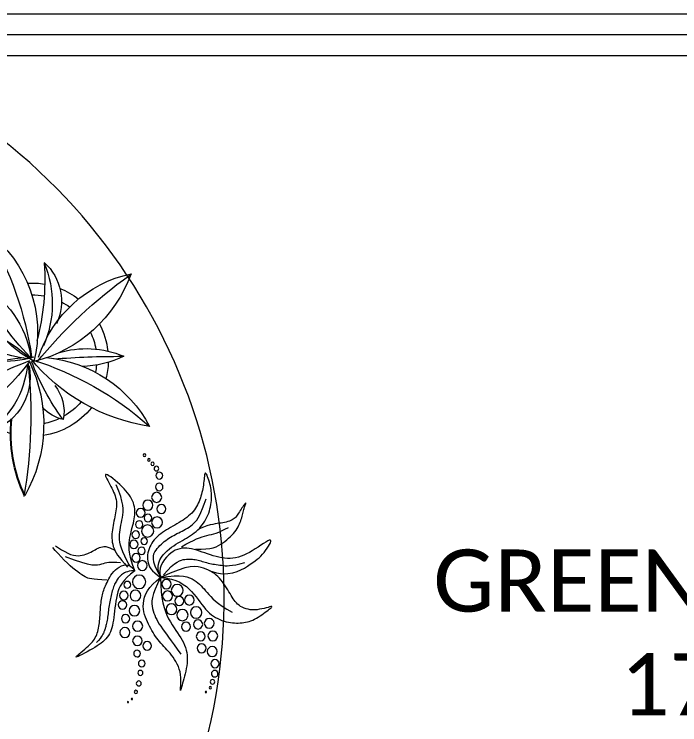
# Model space of a CAD drawing. Extents: x -454308 to 890911, y -14103 to 1343694.
# Drawn here: x 200047.3 to 200111.5, y 659065.1 to 659133.6 of the extents above; entities that cross this region are included whole.
import ezdxf

# ---------------------------------------------------------------- set-up
doc = ezdxf.new("R2010")
doc.units = 0
doc.header["$MEASUREMENT"] = 0
doc.linetypes.add('0', pattern=[0])
for name, color, linetype, lineweight in [('AR-Plants', 72, '0', 9), ('AR-RAILING', 11, 'Continuous', 9), ('AR-TEXT', 163, 'Continuous', 9), ('AR-Wall 2', 13, 'Continuous', 15)]:
    doc.layers.add(name, color=color, linetype=linetype, lineweight=lineweight)
doc.layers.add('VATDUNG', color=9, linetype='Continuous')
doc.styles.add('AA_06.0', font='CANDARA.TTF', dxfattribs={"height": 6})

# ---------------------------------------------------------------- blocks, each defined once
blk = doc.blocks.new('Plant 1')
for p, q in [((117.7, 560.8), (117.5, 558.7)), ((117.5, 558.7), (117.7, 553.8)), ((118.4, 560.1), (117.7, 560.8)), ((117.7, 553.8), (118.2, 546.2)), ((119.5, 556.9), (118.4, 560.1)), ((121, 551.6), (119.5, 556.9)), ((122.9, 544.5), (121, 551.6)), ((118.2, 546.2), (118.8, 536.5)), ((118.8, 536.5), (119.2, 525.1)), ((119.2, 525.1), (119.3, 512.5)), ((125.2, 536), (122.9, 544.5)), ((127.7, 526.2), (125.2, 536)), ((130.5, 515.5), (127.7, 526.2)), ((133.6, 504.2), (130.5, 515.5)), ((117.5, 485.2), (115.3, 471.5)), ((118.8, 499), (117.5, 485.2)), ((119.3, 512.5), (118.8, 499)), ((136.8, 492.4), (133.6, 504.2)), ((139.9, 480.2), (136.8, 492.4)), ((142.9, 467.7), (139.9, 480.2)), ((107.4, 445.6), (102, 433.5)), ((111.8, 458.3), (107.4, 445.6)), ((115.3, 471.5), (111.8, 458.3)), ((145.5, 455), (142.9, 467.7)), ((147.7, 442.1), (145.5, 455)), ((95.9, 422), (89.2, 411)), ((102, 433.5), (95.9, 422)), ((149.3, 429.2), (147.7, 442.1)), ((150.2, 416.4), (149.3, 429.2)), ((150.3, 403.7), (150.2, 416.4)), ((-382.7, 399.2), (-386.1, 399.8)), ((-386.1, 399.8), (-386.1, 398.3)), ((-386.1, 398.3), (-383.3, 395)), ((-383.3, 395), (-378, 390.2)), ((-376.4, 396.8), (-382.7, 399.2)), ((-378, 390.2), (-370.9, 384.1)), ((-367.6, 392.8), (-376.4, 396.8)), ((-370.9, 384.1), (-362.5, 377.2)), ((-357.1, 387.6), (-367.6, 392.8)), ((-362.5, 377.2), (-353.3, 369.7)), ((-345.2, 381.4), (-357.1, 387.6)), ((-332.5, 374.6), (-345.2, 381.4)), ((67.1, 381.3), (59.5, 372.6)), ((74.6, 390.7), (67.1, 381.3)), ((82, 400.5), (74.6, 390.7)), ((89.2, 411), (82, 400.5)), ((102.3, 362.1), (119.8, 386.6)), ((145.2, 366.3), (147.8, 378.6)), ((147.8, 378.6), (149.5, 391.1)), ((149.5, 391.1), (150.3, 403.7)), ((-353.3, 369.7), (-344, 361.9)), ((-344, 361.9), (-335, 354.3)), ((-335, 354.3), (-326.8, 346.9)), ((-319.7, 367.4), (-332.5, 374.6)), ((-326.8, 346.9), (-319.4, 339.9)), ((-307.1, 360.2), (-319.7, 367.4)), ((-295.4, 353.1), (-307.1, 360.2)), ((-284.5, 346.3), (-295.4, 353.1)), ((-274.4, 339.5), (-284.5, 346.3)), ((37.4, 348.5), (30.3, 340.8)), ((44.7, 356.3), (37.4, 348.5)), ((52.1, 364.2), (44.7, 356.3)), ((59.5, 372.6), (52.1, 364.2)), ((86.7, 340.5), (102.3, 362.1)), ((137.5, 342.1), (141.8, 354.1)), ((141.8, 354.1), (145.2, 366.3)), ((-319.4, 339.9), (-312.9, 333)), ((-312.9, 333), (-307, 326.3)), ((-307, 326.3), (-301.8, 319.6)), ((-301.8, 319.6), (-297.2, 312.9)), ((-297.2, 312.9), (-293.1, 306)), ((-277.7, 319.2), (-287.4, 329.6)), ((-270, 310.1), (-277.7, 319.2)), ((-265.2, 332.7), (-274.4, 339.5)), ((-264.1, 302.3), (-270, 310.1)), ((-256.7, 325.8), (-265.2, 332.7)), ((-248.9, 318.8), (-256.7, 325.8)), ((-241.9, 311.5), (-248.9, 318.8)), ((-235.6, 303.9), (-241.9, 311.5)), ((3.5, 308.9), (-2.6, 300.2)), ((9.9, 317.3), (3.5, 308.9)), ((16.5, 325.3), (9.9, 317.3)), ((23.3, 333.1), (16.5, 325.3)), ((30.3, 340.8), (23.3, 333.1)), ((60.4, 304.5), (72.8, 321.4)), ((72.8, 321.4), (86.7, 340.5)), ((119.4, 306.8), (126.3, 318.4)), ((126.3, 318.4), (132.3, 330.2)), ((132.3, 330.2), (137.5, 342.1)), ((-293.1, 306), (-289.5, 299)), ((-289.5, 299), (-286.3, 291.6)), ((-286.3, 291.6), (-283.5, 284)), ((-283.5, 284), (-281, 276.1)), ((-281, 276.1), (-278.8, 268)), ((-259.6, 295.6), (-264.1, 302.3)), ((-256.3, 289.9), (-259.6, 295.6)), ((-253.9, 285.2), (-256.3, 289.9)), ((-252.3, 281.3), (-253.9, 285.2)), ((-251.2, 278.2), (-252.3, 281.3)), ((-250.2, 275.6), (-251.2, 278.2)), ((-249.5, 273.5), (-250.2, 275.6)), ((-230, 295.9), (-235.6, 303.9)), ((-225, 287.4), (-230, 295.9)), ((-220.6, 278.4), (-225, 287.4)), ((-216.7, 268.8), (-220.6, 278.4)), ((-14.4, 281.8), (-20.1, 272)), ((-8.6, 291.2), (-14.4, 281.8)), ((-2.6, 300.2), (-8.6, 291.2)), ((30.8, 263.3), (39.6, 275.7)), ((39.6, 275.7), (49.4, 289.3)), ((49.4, 289.3), (60.4, 304.5)), ((95.2, 271), (103.7, 283.2)), ((103.7, 283.2), (111.8, 295.1)), ((111.8, 295.1), (119.4, 306.8)), ((-278.8, 268), (-277, 259.8)), ((-277, 259.8), (-275.4, 251.4)), ((-275.4, 251.4), (-274.1, 242.9)), ((-274.1, 242.9), (-273, 234.3)), ((-248.8, 271.7), (-249.5, 273.5)), ((-248.2, 270), (-248.8, 271.7)), ((-247.6, 268.2), (-248.2, 270)), ((-246.9, 266.2), (-247.6, 268.2)), ((-246.2, 263.9), (-246.9, 266.2)), ((-245.3, 260.9), (-246.2, 263.9)), ((-244.3, 257.2), (-245.3, 260.9)), ((-243.1, 252.9), (-244.3, 257.2)), ((-241.8, 247.9), (-243.1, 252.9)), ((-240.4, 242.3), (-241.8, 247.9)), ((-239, 236.2), (-240.4, 242.3)), ((-213.3, 258.4), (-216.7, 268.8)), ((-210.4, 247.3), (-213.3, 258.4)), ((-207.8, 235.3), (-210.4, 247.3)), ((-36.5, 240.9), (-41.9, 229.9)), ((-31.1, 251.6), (-36.5, 240.9)), ((-25.6, 262), (-31.1, 251.6)), ((-20.1, 272), (-25.6, 262)), ((9.1, 229.7), (15.6, 240.5)), ((15.6, 240.5), (22.9, 251.6)), ((22.9, 251.6), (30.8, 263.3)), ((68.9, 230.5), (77.7, 244.8)), ((77.7, 244.8), (86.5, 258.2)), ((86.5, 258.2), (95.2, 271)), ((-273, 234.3), (-272.1, 225.6)), ((-272.1, 225.6), (-271.4, 217)), ((-271.4, 217), (-270.8, 208.3)), ((-270.8, 208.3), (-270.3, 199.5)), ((-237.6, 229.7), (-239, 236.2)), ((-236.3, 222.7), (-237.6, 229.7)), ((-235, 215.5), (-236.3, 222.7)), ((-233.9, 207.9), (-235, 215.5)), ((-232.8, 200), (-233.9, 207.9)), ((-205.5, 222.3), (-207.8, 235.3)), ((-203.6, 208.4), (-205.5, 222.3)), ((-201.8, 193.7), (-203.6, 208.4)), ((-51.7, 206.8), (-55.7, 194.6)), ((-47, 218.5), (-51.7, 206.8)), ((-41.9, 229.9), (-47, 218.5)), ((-6.8, 198.5), (-2.2, 208.9)), ((-2.2, 208.9), (3.1, 219.2)), ((3.1, 219.2), (9.1, 229.7)), ((52.4, 198.6), (60.5, 215.2)), ((60.5, 215.2), (68.9, 230.5)), ((276.7, 202.8), (286.9, 209)), ((286.9, 209), (297.1, 214.5)), ((297.1, 214.5), (307.5, 219.3)), ((307.5, 219.3), (317.8, 223.3)), ((317.8, 223.3), (328.1, 226.7)), ((328.1, 226.7), (338.3, 229.6)), ((338.3, 229.6), (348.4, 231.8)), ((348.4, 231.8), (358.3, 233.6)), ((358.3, 233.6), (368.1, 234.8)), ((368.1, 234.8), (377.7, 235.6)), ((377.7, 235.6), (387.1, 236)), ((387.1, 236), (396.4, 236)), ((396.4, 236), (405.5, 235.6)), ((405.5, 235.6), (414.4, 234.9)), ((414.4, 234.9), (423.2, 233.8)), ((423.2, 233.8), (431.9, 232.3)), ((431.9, 232.3), (440.5, 230.4)), ((440.5, 230.4), (449, 228)), ((449, 228), (457.6, 225)), ((457.6, 225), (466.2, 221.4)), ((466.2, 221.4), (474.9, 217.3)), ((474.9, 217.3), (483.8, 212.5)), ((483.8, 212.5), (492.6, 207.2)), ((492.6, 207.2), (501.3, 201.6)), ((-270.3, 199.5), (-269.8, 190.8)), ((-269.8, 190.8), (-269.3, 182.1)), ((-269.3, 182.1), (-268.8, 173.4)), ((-268.8, 173.4), (-268.2, 164.7)), ((-231.8, 192), (-232.8, 200)), ((-230.8, 183.8), (-231.8, 192)), ((-229.8, 175.6), (-230.8, 183.8)), ((-228.7, 167.2), (-229.8, 175.6)), ((-200, 178.4), (-201.8, 193.7)), ((-198.2, 162.7), (-200, 178.4)), ((-58.9, 182), (-61.1, 168.9)), ((-55.7, 194.6), (-58.9, 182)), ((-17.3, 166.5), (-14.4, 177.5)), ((-14.4, 177.5), (-10.9, 188.1)), ((-10.9, 188.1), (-6.8, 198.5)), ((38.2, 160.4), (44.9, 180.5)), ((44.9, 180.5), (52.4, 198.6)), ((238.4, 168.6), (247.5, 178.6)), ((247.5, 178.6), (257, 187.6)), ((257, 187.6), (266.7, 195.6)), ((266.7, 195.6), (276.7, 202.8)), ((340.5, 169), (366.3, 183.8)), ((454.1, 171.4), (443.7, 169.6)), ((464.9, 172.3), (454.1, 171.4)), ((476.2, 172.3), (464.9, 172.3)), ((487.7, 171.4), (476.2, 172.3)), ((499.2, 169.7), (487.7, 171.4)), ((501.3, 201.6), (509.9, 195.7)), ((509.9, 195.7), (518.1, 189.9)), ((518.1, 189.9), (525.9, 184.1)), ((525.9, 184.1), (533.2, 178.7)), ((533.2, 178.7), (539.8, 173.6)), ((539.8, 173.6), (545.7, 169.1)), ((-268.2, 164.7), (-267.4, 156.1)), ((-267.4, 156.1), (-266.6, 147.6)), ((-266.6, 147.6), (-265.6, 139.1)), ((-265.6, 139.1), (-264.4, 130.8)), ((-227.6, 158.9), (-228.7, 167.2)), ((-226.4, 150.6), (-227.6, 158.9)), ((-225.1, 142.3), (-226.4, 150.6)), ((-223.7, 134.2), (-225.1, 142.3)), ((-196.2, 146.8), (-198.2, 162.7)), ((-193.9, 131), (-196.2, 146.8)), ((-61.1, 168.9), (-62, 155.3)), ((-62, 155.3), (-61.5, 141.2)), ((-61.5, 141.2), (-59.3, 126.5)), ((-20.8, 142.7), (-19.6, 155.1)), ((-20.5, 128.7), (-20.8, 142.7)), ((-19.6, 155.1), (-17.3, 166.5)), ((27.7, 112.9), (32.4, 138)), ((32.4, 138), (38.2, 160.4)), ((211.6, 134.2), (220.6, 146.3)), ((220.6, 146.3), (229.5, 157.8)), ((229.5, 157.8), (238.4, 168.6)), ((286.1, 130.1), (300.9, 142.2)), ((300.9, 142.2), (318.9, 155.2)), ((318.9, 155.2), (340.5, 169)), ((387, 139.1), (381.4, 132.7)), ((393.1, 145), (387, 139.1)), ((399.8, 150.4), (393.1, 145)), ((407.3, 155.4), (399.8, 150.4)), ((415.5, 159.9), (407.3, 155.4)), ((424.3, 163.8), (415.5, 159.9)), ((433.7, 167), (424.3, 163.8)), ((443.7, 169.6), (433.7, 167)), ((510.4, 167.6), (499.2, 169.7)), ((521.1, 165.1), (510.4, 167.6)), ((531, 162.6), (521.1, 165.1)), ((539.7, 160.2), (531, 162.6)), ((547.1, 158.2), (539.7, 160.2)), ((545.7, 169.1), (550.6, 165.2)), ((552.7, 156.9), (547.1, 158.2)), ((550.6, 165.2), (554.5, 162)), ((556.4, 156.3), (552.7, 156.9)), ((554.5, 162), (557.2, 159.5)), ((558.3, 156.6), (556.4, 156.3)), ((557.2, 159.5), (558.5, 157.7)), ((558.5, 157.7), (558.3, 156.6)), ((-264.4, 130.8), (-263.2, 122.6)), ((-263.2, 122.6), (-261.7, 114.6)), ((-261.7, 114.6), (-260.2, 106.8)), ((-260.2, 106.8), (-258.4, 99.2)), ((-222.2, 126.2), (-223.7, 134.2)), ((-220.5, 118.2), (-222.2, 126.2)), ((-218.8, 110.5), (-220.5, 118.2)), ((-217, 102.9), (-218.8, 110.5)), ((-215.1, 95.4), (-217, 102.9)), ((-191.2, 115.4), (-193.9, 131)), ((-188, 100.3), (-191.2, 115.4)), ((-156.2, 130.8), (-170.2, 116)), ((-59.3, 126.5), (-55.3, 111.3)), ((-55.3, 111.3), (-49.2, 95.8)), ((-18.1, 112.7), (-20.5, 128.7)), ((-13.2, 94.1), (-18.1, 112.7)), ((24.3, 84.6), (27.7, 112.9)), ((182.3, 96.6), (192.6, 109.2)), ((192.6, 109.2), (202.3, 121.8)), ((202.3, 121.8), (211.6, 134.2)), ((254.5, 98.1), (263.4, 108.1)), ((263.4, 108.1), (273.7, 118.7)), ((273.7, 118.7), (286.1, 130.1)), ((366.3, 110.9), (361.4, 102.7)), ((371.2, 118.7), (366.3, 110.9)), ((376.2, 125.9), (371.2, 118.7)), ((381.4, 132.7), (376.2, 125.9)), ((-258.4, 99.2), (-256.5, 91.9)), ((-256.5, 91.9), (-254.4, 84.7)), ((-254.4, 84.7), (-252.1, 77.6)), ((-252.1, 77.6), (-249.6, 70.5)), ((-249.6, 70.5), (-246.8, 63.3)), ((-213.1, 88.1), (-215.1, 95.4)), ((-211.1, 81.1), (-213.1, 88.1)), ((-209, 74.2), (-211.1, 81.1)), ((-206.9, 67.6), (-209, 74.2)), ((-184, 85.8), (-188, 100.3)), ((-179, 71.7), (-184, 85.8)), ((-172.5, 57.9), (-179, 71.7)), ((-49.2, 95.8), (-40.7, 80.1)), ((-40.7, 80.1), (-29.5, 64.2)), ((-5.2, 72.3), (-13.2, 94.1)), ((6.4, 46.8), (-5.2, 72.3)), ((22.3, 52.8), (24.3, 84.6)), ((145.9, 60.2), (159.2, 71.8)), ((159.2, 71.8), (171.2, 84.1)), ((171.2, 84.1), (182.3, 96.6)), ((224.3, 63.8), (231.6, 71.6)), ((231.6, 71.6), (239, 79.9)), ((239, 79.9), (246.5, 88.7)), ((246.5, 88.7), (254.5, 98.1)), ((345.5, 75.3), (339.6, 65.6)), ((351.1, 84.8), (345.5, 75.3)), ((356.4, 94), (351.1, 84.8)), ((361.4, 102.7), (356.4, 94)), ((-246.8, 63.3), (-243.8, 55.9)), ((-243.8, 55.9), (-240.4, 48.2)), ((-240.4, 48.2), (-236.7, 40.2)), ((-236.7, 40.2), (-232.7, 31.8)), ((-204.6, 61.1), (-206.9, 67.6)), ((-202.2, 55), (-204.6, 61.1)), ((-199.8, 49.1), (-202.2, 55)), ((-197.2, 43.5), (-199.8, 49.1)), ((-194.5, 38.2), (-197.2, 43.5)), ((-191.7, 33.2), (-194.5, 38.2)), ((-164.1, 44), (-172.5, 57.9)), ((-153.4, 30), (-164.1, 44)), ((-29.5, 64.2), (-15.5, 48.4)), ((-15.5, 48.4), (1.6, 32.6)), ((22, 17.1), (6.4, 46.8)), ((22, 17.1), (22.3, 52.8)), ((95.3, 31.2), (114.2, 39.6)), ((114.2, 39.6), (131, 49.3)), ((131, 49.3), (145.9, 60.2)), ((183.6, 29.6), (192.8, 35.9)), ((192.8, 35.9), (201.3, 42.4)), ((201.3, 42.4), (209.3, 49.2)), ((209.3, 49.2), (216.9, 56.3)), ((216.9, 56.3), (224.3, 63.8)), ((320.1, 36.8), (312.9, 27.8)), ((326.9, 46.2), (320.1, 36.8)), ((333.4, 55.8), (326.9, 46.2)), ((339.6, 65.6), (333.4, 55.8)), ((-358.6, 2.8), (-367.9, -3.4)), ((-350.1, 8), (-358.6, 2.8)), ((-342.5, 12.3), (-350.1, 8)), ((-335.5, 15.9), (-342.5, 12.3)), ((-328.4, 18.9), (-335.5, 15.9)), ((-320.4, 21.4), (-328.4, 18.9)), ((-310.6, 23.4), (-320.4, 21.4)), ((-298.1, 25), (-310.6, 23.4)), ((-282.1, 26.3), (-298.1, 25)), ((-261.7, 27.5), (-282.1, 26.3)), ((-236.1, 28.5), (-261.7, 27.5)), ((-232.7, 31.8), (-228.2, 23.1)), ((-228.2, 23.1), (-223.2, 14.2)), ((-223.2, 14.2), (-217.6, 5.3)), ((-217.6, 5.3), (-211.3, -3.5)), ((-188.8, 28.4), (-191.7, 33.2)), ((-185.7, 24), (-188.8, 28.4)), ((-182.4, 19.7), (-185.7, 24)), ((-178.9, 15.6), (-182.4, 19.7)), ((-175.2, 11.7), (-178.9, 15.6)), ((-171.2, 7.9), (-175.2, 11.7)), ((-167, 4.2), (-171.2, 7.9)), ((-162.5, 0.6), (-167, 4.2)), ((-157.6, -2.9), (-162.5, 0.6)), ((-139.9, 15.5), (-153.4, 30)), ((-123.3, 0.3), (-139.9, 15.5)), ((-103.1, -15.7), (-123.3, 0.3)), ((-6.4, -5.4), (6.4, 5.4)), ((1.6, 32.6), (22, 17.1)), ((6.4, 5.4), (22, 17.1)), ((22.7, 13.9), (6.9, -14.6)), ((22, 17.1), (14.1, -3.3)), ((17.3, -14.3), (18.1, 0.1)), ((18.1, 0.1), (22.7, 13.9)), ((22, 17.1), (49.5, 19.7)), ((68.4, -4.5), (22, 17.1)), ((22, 17.1), (57.1, 11.4)), ((36.1, 3.9), (55.9, -18.6)), ((49.5, 19.7), (73.8, 24.5)), ((57.1, 11.4), (86.6, 8.5)), ((73.8, 24.5), (95.3, 31.2)), ((86.6, 8.5), (111.1, 8.1)), ((111.1, 8.1), (131.4, 9.8)), ((131.4, 9.8), (148.1, 13.2)), ((148.1, 13.2), (161.9, 17.8)), ((161.9, 17.8), (173.5, 23.4)), ((173.5, 23.4), (183.6, 29.6)), ((289.6, 4.4), (281, -2.2)), ((297.7, 11.6), (289.6, 4.4)), ((305.5, 19.3), (297.7, 11.6)), ((312.9, 27.8), (305.5, 19.3)), ((-401, -29), (-413.9, -40.4)), ((-389, -19.2), (-401, -29)), ((-378, -10.7), (-389, -19.2)), ((-367.9, -3.4), (-378, -10.7)), ((-211.3, -3.5), (-204.3, -12)), ((-204.3, -12), (-196.4, -20)), ((-196.4, -20), (-187.6, -27.4)), ((-187.6, -27.4), (-177.8, -34.1)), ((-177.8, -34.1), (-167.3, -39.5)), ((-152, -6.2), (-157.6, -2.9)), ((-145.6, -9.1), (-152, -6.2)), ((-138.1, -11.6), (-145.6, -9.1)), ((-129.4, -13.7), (-138.1, -11.6)), ((-119.3, -15.2), (-129.4, -13.7)), ((-123, -37.9), (-112.7, -29)), ((-107.6, -16.1), (-119.3, -15.2)), ((-103.1, -15.7), (-113.7, -46.6)), ((-112.7, -29), (-103.1, -15.7)), ((-31, -35.1), (-24.8, -25.6)), ((-24.8, -25.6), (-16.7, -15.7)), ((-16.7, -15.7), (-6.4, -5.4)), ((6.9, -14.6), (-3.9, -38.3)), ((10.4, -21.9), (10.2, -38.8)), ((14.1, -3.3), (10.4, -21.9)), ((19.7, -28.7), (17.3, -14.3)), ((24.7, -43), (19.7, -28.7)), ((55.9, -18.6), (73.2, -36)), ((106.9, -19.7), (68.4, -4.5)), ((138.5, -29.6), (106.9, -19.7)), ((164.3, -35), (138.5, -29.6)), ((216.9, -32.5), (202.5, -35.6)), ((229.4, -28.3), (216.9, -32.5)), ((241.1, -23.8), (229.4, -28.3)), ((252, -19), (241.1, -23.8)), ((262.2, -13.8), (252, -19)), ((258.9, -15.5), (291.1, -6.2)), ((271.9, -8.2), (262.2, -13.8)), ((281, -2.2), (271.9, -8.2)), ((291.1, -6.2), (320.1, -2.1)), ((320.1, -2.1), (346.2, -2.3)), ((346.2, -2.3), (369.6, -6)), ((369.6, -6), (390.5, -12.3)), ((390.5, -12.3), (409.3, -20.4)), ((409.3, -20.4), (426, -29.4)), ((426, -29.4), (441, -38.7)), ((-442.6, -67.9), (-457.6, -83.4)), ((-427.8, -53.3), (-442.6, -67.9)), ((-393, -67.4), (-436.3, -84.1)), ((-413.9, -40.4), (-427.8, -53.3)), ((-358.4, -55.6), (-393, -67.4)), ((-331.2, -48), (-358.4, -55.6)), ((-310.2, -43.9), (-331.2, -48)), ((-294.1, -42.5), (-310.2, -43.9)), ((-281.8, -43.1), (-294.1, -42.5)), ((-272.1, -45.1), (-281.8, -43.1)), ((-263.7, -47.6), (-272.1, -45.1)), ((-255.5, -50), (-263.7, -47.6)), ((-247.1, -52.1), (-255.5, -50)), ((-238.2, -54), (-247.1, -52.1)), ((-228.3, -55.3), (-238.2, -54)), ((-217.1, -56.2), (-228.3, -55.3)), ((-204.3, -56.5), (-217.1, -56.2)), ((-189.5, -56.1), (-204.3, -56.5)), ((-172.3, -54.9), (-189.5, -56.1)), ((-176.6, -79.8), (-165.8, -66.3)), ((-167.3, -39.5), (-156.3, -43.1)), ((-165.8, -66.3), (-152.8, -51.3)), ((-156.3, -43.1), (-145.1, -44.4)), ((-152.8, -51.3), (-137.4, -34.3)), ((-139.2, -63), (-151.2, -86.4)), ((-145.1, -44.4), (-133.9, -42.8)), ((-124.2, -36.1), (-139.2, -63)), ((-133.9, -42.8), (-123, -37.9)), ((-113.7, -46.6), (-121.3, -73.4)), ((-41.4, -72.8), (-40.4, -63.1)), ((-40.4, -63.1), (-38.5, -53.7)), ((-38.5, -53.7), (-35.5, -44.4)), ((-35.5, -44.4), (-31, -35.1)), ((-10.3, -57.9), (-13.1, -73.9)), ((-3.9, -38.3), (-10.3, -57.9)), ((10.2, -38.8), (13.1, -54.2)), ((13.1, -54.2), (18.5, -68.2)), ((18.5, -68.2), (25.9, -81)), ((32, -56.9), (24.7, -43)), ((40.8, -70), (32, -56.9)), ((73.2, -36), (88.1, -48.9)), ((88.1, -48.9), (101, -58)), ((101, -58), (112.2, -64.1)), ((112.2, -64.1), (122.1, -67.8)), ((122.1, -67.8), (131, -69.9)), ((185.3, -36.7), (164.3, -35)), ((202.5, -35.6), (185.3, -36.7)), ((195.7, -68.6), (202.3, -67.1)), ((202.3, -67.1), (209, -65.3)), ((209, -65.3), (215.8, -63.4)), ((215.8, -63.4), (222.6, -61.4)), ((222.6, -61.4), (229.5, -59.3)), ((229.5, -59.3), (236.6, -57.2)), ((236.6, -57.2), (243.8, -55.2)), ((243.8, -55.2), (251.1, -53.3)), ((251.1, -53.3), (258.7, -51.6)), ((258.7, -51.6), (266.4, -50)), ((266.4, -50), (274.3, -48.6)), ((274.3, -48.6), (282.3, -47.2)), ((282.3, -47.2), (290.4, -46)), ((290.4, -46), (298.6, -44.8)), ((298.6, -44.8), (306.9, -43.7)), ((306.9, -43.7), (315.2, -42.5)), ((315.2, -42.5), (323.7, -41.5)), ((323.7, -41.5), (332.7, -40.6)), ((332.7, -40.6), (342.9, -40.3)), ((342.9, -40.3), (354.6, -40.9)), ((354.6, -40.9), (368.4, -42.5)), ((368.4, -42.5), (384.9, -45.5)), ((384.9, -45.5), (404.5, -50.1)), ((404.5, -50.1), (427.8, -56.7)), ((441, -38.7), (454.4, -47.4)), ((454.4, -47.4), (466.4, -55.7)), ((466.4, -55.7), (477.3, -63.6)), ((477.3, -63.6), (487.2, -71.4)), ((-472.3, -99.1), (-485.9, -114.2)), ((-457.6, -83.4), (-472.3, -99.1)), ((-440.7, -108.8), (-425.8, -101)), ((-425.8, -101), (-411.9, -95.3)), ((-411.9, -95.3), (-399, -91.4)), ((-399, -91.4), (-387.1, -89.2)), ((-387.1, -89.2), (-376, -88.5)), ((-376, -88.5), (-365.6, -89)), ((-365.6, -89), (-355.9, -90.6)), ((-355.9, -90.6), (-346.7, -92.9)), ((-346.7, -92.9), (-338.1, -95.8)), ((-338.1, -95.8), (-329.9, -99)), ((-329.9, -99), (-322.1, -102.6)), ((-322.1, -102.6), (-314.6, -106.3)), ((-192.6, -103.2), (-185.4, -92)), ((-185.4, -92), (-176.6, -79.8)), ((-151.2, -86.4), (-160.4, -106.8)), ((-126.3, -96.6), (-129.1, -116.8)), ((-121.3, -73.4), (-126.3, -96.6)), ((-41.5, -82.6), (-41.4, -72.8)), ((-40.8, -92.4), (-41.5, -82.6)), ((-39.3, -102.3), (-40.8, -92.4)), ((-37.1, -112.1), (-39.3, -102.3)), ((-13.1, -73.9), (-12.8, -87)), ((-12.8, -87), (-10.1, -97.9)), ((-10.1, -97.9), (-5.7, -107.1)), ((25.9, -81), (34.6, -92.5)), ((34.6, -92.5), (44.2, -103)), ((50.7, -82), (40.8, -70)), ((61.1, -92.6), (50.7, -82)), ((71.5, -101.6), (61.1, -92.6)), ((82.1, -109), (71.5, -101.6)), ((131, -69.9), (139.2, -70.9)), ((139.2, -70.9), (147, -71.6)), ((147, -71.6), (154.5, -72)), ((154.5, -72), (161.7, -72.2)), ((161.7, -72.2), (168.8, -72)), ((168.8, -72), (175.6, -71.6)), ((175.6, -71.6), (182.4, -70.9)), ((182.4, -70.9), (189, -69.9)), ((189, -69.9), (195.7, -68.6)), ((234.9, -101.9), (221.8, -106.4)), ((248.2, -97.4), (234.9, -101.9)), ((261.7, -93), (248.2, -97.4)), ((275.2, -88.8), (261.7, -93)), ((288.9, -84.9), (275.2, -88.8)), ((302.6, -81.5), (288.9, -84.9)), ((316.3, -78.8), (302.6, -81.5)), ((330, -76.8), (316.3, -78.8)), ((343.6, -75.7), (330, -76.8)), ((357.1, -75.6), (343.6, -75.7)), ((370.4, -76.7), (357.1, -75.6)), ((383.7, -78.8), (370.4, -76.7)), ((396.9, -82), (383.7, -78.8)), ((410.1, -86.3), (396.9, -82)), ((423.3, -91.5), (410.1, -86.3)), ((436.7, -97.6), (423.3, -91.5)), ((450.2, -104.6), (436.7, -97.6)), ((487.2, -71.4), (496.3, -79.2)), ((496.3, -79.2), (504.7, -87.3)), ((504.7, -87.3), (512.7, -95.7)), ((512.7, -95.7), (520.5, -104.8)), ((-485.9, -114.2), (-497.6, -127.9)), ((-484.6, -136.5), (-470.7, -127.4)), ((-470.7, -127.4), (-455.9, -117.8)), ((-455.9, -117.8), (-440.7, -108.8)), ((-314.6, -106.3), (-307.3, -110.1)), ((-307.3, -110.1), (-300.2, -113.9)), ((-300.2, -113.9), (-293.4, -117.7)), ((-293.4, -117.7), (-286.6, -121.3)), ((-286.6, -121.3), (-279.9, -124.8)), ((-279.9, -124.8), (-273.2, -127.8)), ((-273.2, -127.8), (-266.3, -130.4)), ((-266.3, -130.4), (-259, -132.2)), ((-259, -132.2), (-251.2, -133)), ((-251.2, -133), (-242.6, -132.5)), ((-242.6, -132.5), (-233.1, -130.6)), ((-233.1, -130.6), (-222.6, -126.9)), ((-222.6, -126.9), (-199.5, -116)), ((-209.2, -143.8), (-206.4, -133.8)), ((-206.4, -133.8), (-202.8, -123.8)), ((-202.8, -123.8), (-198.3, -113.7)), ((-198.3, -113.7), (-192.6, -103.2)), ((-167.2, -124.6), (-172, -140.3)), ((-160.4, -106.8), (-167.2, -124.6)), ((-129.1, -116.8), (-130.1, -134.4)), ((-130.1, -134.4), (-129.7, -150)), ((-34, -121.8), (-37.1, -112.1)), ((-30.3, -131.2), (-34, -121.8)), ((-25.9, -140.2), (-30.3, -131.2)), ((-5.7, -107.1), (-0.3, -115.4)), ((-0.3, -115.4), (5.6, -123.2)), ((5.6, -123.2), (11.9, -130.6)), ((11.9, -130.6), (18.5, -137.7)), ((44.2, -103), (54.1, -112.6)), ((54.1, -112.6), (64.2, -121.3)), ((64.2, -121.3), (74.6, -129.4)), ((74.6, -129.4), (85, -136.8)), ((92.6, -114.9), (82.1, -109)), ((85, -136.8), (95.5, -143.7)), ((103.3, -119.4), (92.6, -114.9)), ((114.1, -122.5), (103.3, -119.4)), ((125.1, -124.4), (114.1, -122.5)), ((123.2, -132.3), (144.2, -144.2)), ((136.3, -125.1), (125.1, -124.4)), ((147.7, -124.8), (136.3, -125.1)), ((159.4, -123.4), (147.7, -124.8)), ((171.4, -121.2), (159.4, -123.4)), ((183.7, -118.2), (171.4, -121.2)), ((196.2, -114.7), (183.7, -118.2)), ((190.8, -120.1), (217.2, -119.9)), ((208.9, -110.7), (196.2, -114.7)), ((221.8, -106.4), (208.9, -110.7)), ((217.2, -119.9), (239.7, -121.2)), ((239.7, -121.2), (258.8, -123.7)), ((258.8, -123.7), (275.1, -127.3)), ((275.1, -127.3), (289, -132)), ((289, -132), (301.1, -137.5)), ((464, -112.5), (450.2, -104.6)), ((477.9, -121.1), (464, -112.5)), ((491.7, -130.1), (477.9, -121.1)), ((505, -138.9), (491.7, -130.1)), ((520.5, -104.8), (528.1, -114.5)), ((528.1, -114.5), (535.3, -124.4)), ((535.3, -124.4), (541.7, -134.2)), ((541.7, -134.2), (547, -143.4)), ((-213, -173.5), (-212.4, -163.6)), ((-212.4, -163.6), (-211.1, -153.7)), ((-211.1, -153.7), (-209.2, -143.8)), ((-176.5, -167.1), (-176.9, -179.2)), ((-174.9, -154.3), (-176.5, -167.1)), ((-172, -140.3), (-174.9, -154.3)), ((-129.7, -150), (-128.2, -164)), ((-128.2, -164), (-126, -177.1)), ((-20.8, -148.9), (-25.9, -140.2)), ((-15, -157.2), (-20.8, -148.9)), ((-8.6, -165.1), (-15, -157.2)), ((-1.7, -172.7), (-8.6, -165.1)), ((18.5, -137.7), (25.3, -144.5)), ((25.3, -144.5), (32.4, -150.8)), ((32.4, -150.8), (39.6, -156.9)), ((39.6, -156.9), (47, -162.6)), ((47, -162.6), (54.4, -168)), ((54.4, -168), (62, -173)), ((95.5, -143.7), (106, -150.2)), ((106, -150.2), (116.5, -156.4)), ((116.5, -156.4), (126.8, -162.4)), ((126.8, -162.4), (137, -168.3)), ((137, -168.3), (147, -174.1)), ((144.2, -144.2), (163.1, -154.1)), ((163.1, -154.1), (180, -162.4)), ((180, -162.4), (195.2, -169.3)), ((195.2, -169.3), (209, -174.8)), ((301.1, -137.5), (311.8, -143.6)), ((311.8, -143.6), (321.7, -150.3)), ((321.7, -150.3), (331.3, -157.4)), ((331.3, -157.4), (340.5, -164.8)), ((340.5, -164.8), (349.3, -172.5)), ((517.4, -147.1), (505, -138.9)), ((528.6, -154.2), (517.4, -147.1)), ((538.1, -159.7), (528.6, -154.2)), ((545.6, -163.2), (538.1, -159.7)), ((550.7, -164.1), (545.6, -163.2)), ((547, -143.4), (550.9, -151.4)), ((553.1, -162.3), (550.7, -164.1)), ((550.9, -151.4), (553.1, -157.9)), ((553.1, -157.9), (553.1, -162.3)), ((-213, -183.5), (-213, -173.5)), ((-212.6, -193.6), (-213, -183.5)), ((-211.7, -203.7), (-212.6, -193.6)), ((-210.4, -214), (-211.7, -203.7)), ((-176.9, -179.2), (-176.5, -190.8)), ((-176.5, -190.8), (-175.4, -202.3)), ((-175.4, -202.3), (-173.8, -213.7)), ((-126, -177.1), (-123.5, -189.6)), ((-123.5, -189.6), (-120.7, -201.7)), ((-120.7, -201.7), (-117.8, -213.3)), ((5.8, -180), (-1.7, -172.7)), ((13.8, -187), (5.8, -180)), ((22.2, -193.8), (13.8, -187)), ((31.1, -200.3), (22.2, -193.8)), ((40.4, -206.6), (31.1, -200.3)), ((62, -173), (69.5, -177.7)), ((69.5, -177.7), (77.2, -182.3)), ((77.2, -182.3), (84.9, -186.6)), ((84.9, -186.6), (92.8, -190.9)), ((92.8, -190.9), (100.8, -195)), ((100.8, -195), (108.9, -199.2)), ((108.9, -199.2), (117.1, -203.4)), ((117.1, -203.4), (125.5, -207.6)), ((147, -174.1), (156.7, -180.1)), ((156.7, -180.1), (166.2, -186.1)), ((166.2, -186.1), (175.4, -192.3)), ((175.4, -192.3), (184.3, -198.8)), ((184.3, -198.8), (192.8, -205.7)), ((209, -174.8), (221.7, -179.4)), ((221.7, -179.4), (233.5, -183.1)), ((233.5, -183.1), (244.7, -186.2)), ((244.7, -186.2), (255.6, -188.9)), ((255.6, -188.9), (266.5, -191.6)), ((266.5, -191.6), (277.7, -194.5)), ((277.7, -194.5), (289.5, -198.1)), ((289.5, -198.1), (302.3, -202.6)), ((302.3, -202.6), (316.2, -208.5)), ((349.3, -172.5), (357.6, -180.3)), ((357.6, -180.3), (365.5, -188.3)), ((365.5, -188.3), (372.7, -196.3)), ((372.7, -196.3), (379.4, -204.3)), ((379.4, -204.3), (385.4, -212.3)), ((-208.9, -224.4), (-210.4, -214)), ((-207.1, -234.8), (-208.9, -224.4)), ((-205.2, -245.2), (-207.1, -234.8)), ((-173.8, -213.7), (-171.8, -225)), ((-171.8, -225), (-169.6, -236.5)), ((-169.6, -236.5), (-167.2, -248.2)), ((-117.8, -213.3), (-114.9, -224.6)), ((-114.9, -224.6), (-112.1, -235.6)), ((-112.1, -235.6), (-109.5, -246.2)), ((50, -212.8), (40.4, -206.6)), ((59.9, -218.8), (50, -212.8)), ((70, -224.8), (59.9, -218.8)), ((80.2, -230.7), (70, -224.8)), ((90.3, -236.6), (80.2, -230.7)), ((100.5, -242.5), (90.3, -236.6)), ((125.5, -207.6), (134, -212.1)), ((134, -212.1), (142.5, -216.7)), ((142.5, -216.7), (150.9, -221.7)), ((150.9, -221.7), (159.2, -226.9)), ((159.2, -226.9), (167.2, -232.6)), ((167.2, -232.6), (174.9, -238.6)), ((174.9, -238.6), (182.3, -245.2)), ((192.8, -205.7), (200.9, -212.9)), ((200.9, -212.9), (208.6, -220.6)), ((228.2, -226.5), (208.4, -218.8)), ((208.6, -220.6), (215.9, -228.8)), ((215.9, -228.8), (222.7, -237.4)), ((222.7, -237.4), (229.1, -246.3)), ((245.4, -232.4), (228.2, -226.5)), ((260.3, -236.8), (245.4, -232.4)), ((273.4, -239.9), (260.3, -236.8)), ((316.2, -208.5), (331.7, -216)), ((331.7, -216), (349, -225.5)), ((385.4, -212.3), (390.7, -220.1)), ((390.7, -220.1), (395.3, -227.9)), ((395.3, -227.9), (399.3, -235.5)), ((399.3, -235.5), (402.8, -243)), ((-203.1, -255.6), (-205.2, -245.2)), ((-201, -265.9), (-203.1, -255.6)), ((-199, -276), (-201, -265.9)), ((-167.2, -248.2), (-164.7, -260.1)), ((-164.7, -260.1), (-162.4, -272.5)), ((-162.4, -272.5), (-160.5, -285.5)), ((-109.5, -246.2), (-107.1, -256.6)), ((-107.1, -256.6), (-105.2, -266.8)), ((-105.2, -266.8), (-103.6, -276.7)), ((110.5, -248.4), (100.5, -242.5)), ((120.3, -254.5), (110.5, -248.4)), ((129.9, -260.7), (120.3, -254.5)), ((139.1, -267.1), (129.9, -260.7)), ((147.9, -273.6), (139.1, -267.1)), ((156.4, -280.3), (147.9, -273.6)), ((182.3, -245.2), (189.2, -252.5)), ((189.2, -252.5), (195.8, -260.8)), ((195.8, -260.8), (202.4, -270.8)), ((202.4, -270.8), (209.1, -282.9)), ((229.1, -246.3), (234.9, -255.5)), ((234.9, -255.5), (240.4, -265)), ((240.4, -265), (245.3, -274.7)), ((284.9, -242.1), (273.4, -239.9)), ((295.1, -243.7), (284.9, -242.1)), ((304.6, -244.9), (295.1, -243.7)), ((313.4, -246.1), (304.6, -244.9)), ((322.1, -247.5), (313.4, -246.1)), ((330.5, -249.1), (322.1, -247.5)), ((338.5, -251), (330.5, -249.1)), ((346.2, -253.2), (338.5, -251)), ((353.4, -255.5), (346.2, -253.2)), ((360.1, -258.2), (353.4, -255.5)), ((366.3, -261.1), (360.1, -258.2)), ((371.7, -264.2), (366.3, -261.1)), ((376.5, -267.6), (371.7, -264.2)), ((380.7, -271.2), (376.5, -267.6)), ((384.5, -275.1), (380.7, -271.2)), ((402.8, -243), (405.9, -250.3)), ((405.9, -250.3), (408.6, -257.6)), ((408.6, -257.6), (411, -264.8)), ((411, -264.8), (413.2, -271.8)), ((413.2, -271.8), (415.2, -278.8)), ((-197, -285.9), (-199, -276)), ((-195.2, -295.7), (-197, -285.9)), ((-193.6, -305.2), (-195.2, -295.7)), ((-192.3, -314.5), (-193.6, -305.2)), ((-160.5, -285.5), (-159.2, -299.4)), ((-159.2, -299.4), (-159.1, -314.7)), ((-103.6, -276.7), (-102.6, -286.5)), ((-102.3, -305.7), (-103.1, -315.1)), ((-102.6, -286.5), (-102.1, -296.2)), ((-102.1, -296.2), (-102.3, -305.7)), ((164.3, -287.1), (156.4, -280.3)), ((171.7, -294.3), (164.3, -287.1)), ((178.4, -301.6), (171.7, -294.3)), ((184.6, -309.3), (178.4, -301.6)), ((209.1, -282.9), (216.1, -297.7)), ((216.1, -297.7), (223.7, -315.7)), ((245.3, -274.7), (249.7, -284.6)), ((249.7, -284.6), (253.6, -294.6)), ((253.6, -294.6), (257, -304.7)), ((257, -304.7), (259.9, -314.8)), ((387.9, -279.4), (384.5, -275.1)), ((391.2, -284), (387.9, -279.4)), ((394.5, -288.9), (391.2, -284)), ((397.9, -294.3), (394.5, -288.9)), ((401.5, -300), (397.9, -294.3)), ((405.5, -306.2), (401.5, -300)), ((409.8, -312.6), (405.5, -306.2)), ((415.2, -278.8), (417, -285.6)), ((417, -285.6), (418.7, -292.3)), ((418.7, -292.3), (420.4, -298.8)), ((420.4, -298.8), (422, -305.1)), ((422, -305.1), (423.6, -311.1)), ((-191.4, -323.7), (-192.3, -314.5)), ((-191.7, -350.7), (-191, -341.8)), ((-191, -332.8), (-191.4, -323.7)), ((-191, -341.8), (-191, -332.8)), ((-160.7, -332), (-164.4, -351.7)), ((-159.1, -314.7), (-160.7, -332)), ((-106.7, -333.9), (-109.7, -343.3)), ((-104.5, -324.5), (-106.7, -333.9)), ((-103.1, -315.1), (-104.5, -324.5)), ((190.1, -317.2), (184.6, -309.3)), ((195, -325.2), (190.1, -317.2)), ((199.5, -333.5), (195, -325.2)), ((203.5, -341.9), (199.5, -333.5)), ((207.1, -350.4), (203.5, -341.9)), ((223.7, -315.7), (232, -337.5)), ((232, -337.5), (241.3, -363.6)), ((259.9, -314.8), (262.3, -324.9)), ((262.3, -324.9), (264.3, -334.9)), ((264.3, -334.9), (265.8, -344.8)), ((414.1, -318.9), (409.8, -312.6)), ((418.3, -325), (414.1, -318.9)), ((422.2, -330.6), (418.3, -325)), ((425.8, -335.4), (422.2, -330.6)), ((423.6, -311.1), (425.1, -316.9)), ((425.1, -316.9), (426.7, -322.3)), ((428.7, -339.3), (425.8, -335.4)), ((426.7, -322.3), (428.3, -327.4)), ((428.3, -327.4), (429.9, -332.1)), ((431, -341.9), (428.7, -339.3)), ((429.9, -332.1), (431.2, -336.1)), ((432.3, -343.1), (431, -341.9)), ((431.2, -336.1), (432.3, -339.3)), ((432.3, -339.3), (432.9, -341.7)), ((432.9, -341.7), (432.9, -343)), ((-197.7, -377.6), (-195, -368.6)), ((-195, -368.6), (-193, -359.7)), ((-193, -359.7), (-191.7, -350.7)), ((-170.7, -374.2), (-180.1, -400)), ((-164.4, -351.7), (-170.7, -374.2)), ((-123.6, -371.8), (-130, -381.4)), ((-118.2, -362.2), (-123.6, -371.8)), ((-113.5, -352.7), (-118.2, -362.2)), ((-109.7, -343.3), (-113.5, -352.7)), ((210.4, -359), (207.1, -350.4)), ((213.4, -367.6), (210.4, -359)), ((216.1, -376.3), (213.4, -367.6)), ((218.7, -384.9), (216.1, -376.3)), ((265.8, -344.8), (266.9, -354.5)), ((266.9, -354.5), (267.5, -363.9)), ((267.5, -363.9), (267.8, -373.1)), ((267.8, -373.1), (267.7, -382)), ((432.9, -343), (432.3, -343.1)), ((-213.4, -413.8), (-208.9, -404.7)), ((-208.9, -404.7), (-204.7, -395.6)), ((-204.7, -395.6), (-200.9, -386.6)), ((-200.9, -386.6), (-197.7, -377.6)), ((-180.1, -400), (-192.9, -429.6)), ((-145.3, -401.1), (-154.2, -411.1)), ((-137.2, -391.2), (-145.3, -401.1)), ((-130, -381.4), (-137.2, -391.2)), ((221, -393.7), (218.7, -384.9)), ((223.1, -402.4), (221, -393.7)), ((225, -411.2), (223.1, -402.4)), ((265.1, -408.1), (263.5, -416.7)), ((266.3, -399.4), (265.1, -408.1)), ((267.2, -390.8), (266.3, -399.4)), ((267.7, -382), (267.2, -390.8)), ((-233.2, -450.6), (-228.3, -441.5)), ((-228.3, -441.5), (-223.2, -432.3)), ((-223.2, -432.3), (-218.2, -423)), ((-218.2, -423), (-213.4, -413.8)), ((-186.1, -442), (-197.3, -451.7)), ((-174.8, -431.7), (-186.1, -442)), ((-164.1, -421.4), (-174.8, -431.7)), ((-154.2, -411.1), (-164.1, -421.4)), ((226.6, -420.1), (225, -411.2)), ((228.1, -429.1), (226.6, -420.1)), ((229.3, -438.2), (228.1, -429.1)), ((230.4, -447.3), (229.3, -438.2)), ((256.9, -443.7), (254.2, -452.9)), ((259.4, -434.5), (256.9, -443.7)), ((261.6, -425.5), (259.4, -434.5)), ((263.5, -416.7), (261.6, -425.5)), ((-244.3, -477.4), (-243.4, -472.8)), ((-243.3, -480.2), (-244.3, -477.4)), ((-243.4, -472.8), (-241.1, -466.5)), ((-241.1, -466.5), (-237.5, -459)), ((-234.9, -478.6), (-240.3, -480.6)), ((-237.5, -459), (-233.2, -450.6)), ((-227.5, -474.4), (-234.9, -478.6)), ((-218.5, -468.3), (-227.5, -474.4)), ((-208.3, -460.6), (-218.5, -468.3)), ((-197.3, -451.7), (-208.3, -460.6)), ((231.3, -456.1), (230.4, -447.3)), ((232.2, -464.5), (231.3, -456.1)), ((233.1, -472), (232.2, -464.5)), ((234.1, -478.3), (233.1, -472)), ((235.3, -483.1), (234.1, -478.3)), ((245.7, -476.4), (243.1, -481.8)), ((248.5, -469.5), (245.7, -476.4)), ((251.4, -461.6), (248.5, -469.5)), ((254.2, -452.9), (251.4, -461.6)), ((-240.3, -480.6), (-243.3, -480.2)), ((236.7, -486.1), (235.3, -483.1)), ((238.5, -486.9), (236.7, -486.1)), ((240.6, -485.4), (238.5, -486.9)), ((243.1, -481.8), (240.6, -485.4))]:
    blk.add_line(p, q)
at = {"color": 2}
for centre, major_axis, start_param, end_param in [((-135.5, 616.9), (0, 2.69), 4.712384, 10.995569), ((-116.6, 602), (-0.01, 3.06), 4.708813343569552, 10.99199865074914), ((-97.2, 567.8), (0, 8.07), 4.711889299052753, 10.99507460623234), ((240.2, 568.7), (0, 3.55), 4.711721, 10.994906), ((261, 547.5), (0, 5.73), -1.570724, 4.712461), ((-83.3, 527.2), (0, 12.1), -1.570578651340306, 4.71260665583928), ((272.1, 519.1), (0, 11.1), 4.710134, 10.993319), ((-75.5, 476.1), (0, 12.1), -1.570578651340306, 4.71260665583928), ((282.6, 480), (0, 15.9), 4.70997, 10.993155), ((-69.2, 430.5), (0, 16.1), -1.570208, 4.712977), ((284, 431.5), (0, 19.6), 4.712313, 10.995498), ((-91.9, 383.1), (0, 16.1), -1.570179, 4.713006), ((219.3, 357.1), (0, 21.7), 4.711643, 10.994828), ((270.5, 373.3), (0, 23.9), -1.570788, 4.712397), ((-90.2, 321.5), (0, 22.8), 4.711952467504216, 10.9951377746838), ((-43.5, 345.8), (0, 20.6), 4.711301382420971, 10.99448668960056), ((215.6, 300.5), (0, 21.6), 4.711937, 10.995122), ((273.6, 297.8), (0, 23.5), -1.570631, 4.712554), ((-150.4, 281.8), (0, 24.2), 4.712212, 10.995397), ((-89, 251), (0, 24.5), -1.57052, 4.712665), ((144.5, 253.5), (0, 22.2), -1.569894587926521, 4.713290719253066), ((202.2, 242.2), (0, 22.5), 4.711273314323308, 10.99445862150289), ((256, 236.8), (0, 23.6), 4.711108, 10.994293), ((-147.2, 214.7), (0, 20.2), 4.711002454385435, 10.99418776156502), ((126.9, 197.6), (0, 27), -1.570026, 4.713159), ((193.1, 185.1), (0, 27.7), -1.570266, 4.712919), ((-104.3, 176), (0, 25.5), 4.712216, 10.995401), ((74, 169.5), (0, 25.9), 4.711622, 10.994807), ((-162, 148.7), (0, 20.2), -1.570221688872282, 4.712963618307304), ((111.5, 129.5), (0, 21.6), -1.570576, 4.712609), ((160.3, 125.2), (0, 23.9), -1.570756694126165, 4.712428613053421), ((-155.7, 103.2), (0, 20.6), -1.569311, 4.713874), ((-99.6, 103.4), (0, 25.8), -1.56986671391612, 4.713318593263466), ((55.2, 105.2), (0, 24), -1.570598, 4.712587), ((102, 78.2), (0, 28.6), 4.711367294317585, 10.99455260149717), ((-138.9, 51.6), (0, 16.6), 4.711825, 10.99501), ((-81.9, 37.3), (0, 32.5), 4.712006268502746, 10.99519157568233), ((49.6, 47.9), (0, 22.7), -1.570579618213414, 4.712605688966173), ((-66.7, -41.4), (0, 23.5), 4.7117, 10.994885), ((-96.7, -78.8), (0, 20.6), -1.56967, 4.713515), ((-70.1, -112), (0, 18), 4.711550357924616, 10.9947356651042), ((-107, -143.3), (0, 19.8), -1.569627, 4.713558), ((-57.6, -158.7), (0, 16), -1.569788, 4.713397), ((-98.1, -189.8), (0, 18.2), -1.570122681302852, 4.713062625876734), ((-40.8, -207.8), (0, 29.3), -1.570418, 4.712767), ((-81.3, -238.9), (0, 17.9), -1.569171, 4.714014), ((4.8, -249.2), (0, 26.3), 4.711762, 10.994947), ((-74.5, -295.5), (0, 21.2), -1.570719689404176, 4.712465617775409), ((-39.5, -270.6), (0, 18.6), -1.570441, 4.712744), ((-39.5, -332.6), (0, 24.5), -1.570678, 4.712507), ((25.8, -313.9), (0, 21.9), -1.570760679347675, 4.712424627831911), ((2.7, -370.1), (0, 24.2), 4.712140309843935, 10.99532561702352), ((15, -420.4), (0, 18.2), 4.710685, 10.99387), ((15.4, -475.1), (0, 16.6), -1.570725663208756, 4.71245964397083), ((1.7, -508.6), (0, 11.5), 4.712222254654836, 10.99540756183442), ((-34.4, -551.6), (-0.02, 6.51), 4.709729430599799, 10.99291473777938), ((-17.1, -531.5), (0, 8.14), -1.570448, 4.712737), ((-56.1, -572.9), (-0.02, 6.71), 4.710152, 10.993337)]:
    blk.add_ellipse(centre, major_axis=major_axis, ratio=1, start_param=start_param, end_param=end_param, dxfattribs=at)
blk = doc.blocks.new('PLANT 3')
for centre, radius, start, end in [((7.37, 5.516), 10.736, 127.05261, 193.63974), ((-15.419, 13.578), 16.328, 342.14169, 1.77784), ((25.533, -0.67), 28.682, 149.27742, 171.90411), ((-0.941, 8.16), 4.48, 131.9837, 205.4724), ((4.26, 7.965), 8.896, 157.16004, 204.0107), ((16.228, 9.981), 20.217, 175.92625, 194.9396), ((-0.146, 14.576), 11.953, 199.85323, 255.87158), ((-13.668, 0.011), 10.75, 18.26791, 77.75767), ((-35.113, -23.079), 41.092, 39.26184, 54.55364), ((-6.78, 10.622), 8.442, 297.6391, 353.49272), ((5.754, 2.084), 8.641, 118.6711, 171.44478), ((-18.205, 18.63), 21.73, 315.35272, 335.24008), ((-0.578, 11.294), 8.294, 252.5643, 340.5658), ((12.743, -16.022), 24.777, 102.82364, 128.45837), ((-5.5, 20.941), 17.979, 279.62893, 313.85168), ((-7.559, -4.019), 8.121, 72.60291, 113.2685), ((-3.057, -7.85), 11.237, 95.35088, 151.9516), ((-15.419, 13.578), 16.328, 278.61102, 320.85), ((5.455, -23.283), 27.727, 107.61579, 131.42555), ((-6.785, 11.868), 9.32, 244.70443, 267.56264), ((-10.508, -69.779), 73.221, 85.49801, 90.08997), ((-11.06, -20.339), 24.855, 43.05841, 70.36823), ((-3.057, -7.85), 11.237, 23.55692, 85.59274), ((2.598, -0.076), 3.531, 15.64675, 102.64432), ((-22.19, 10.23), 20.635, 323.97576, 339.48616), ((8.441, -2.388), 12.339, 154.19101, 209.75886), ((38.334, -1.599), 41.133, 173.88523, 189.76002), ((2.217, 1.695), 4.946, 169.01232, 258.57329), ((10.393, 12.476), 16.145, 216.01014, 258.75138), ((-13.627, -3.149), 12.559, 28.06328, 29.23026), ((5.143, 3.353), 7.663, 184.81411, 238.09448), ((0.766, -4.315), 7.319, 44.37449, 98.36113), ((-14.658, -49.273), 54.169, 67.58498, 73.6645), ((-2.058, -1.302), 3.58, 141.04441, 190.88338), ((23.845, 7.541), 25.009, 197.54991, 205.31468), ((-6.355, 1.4), 3.468, 283.02136, 317.16264)]:
    blk.add_arc(centre, radius, start, end)
at = {"color": 2, "ltscale": 0.1}
for radius, start, end in [(6.575, 111.66775, 127.72307), (6.575, 86.98722, 99.88333), (5.575, 90.19348, 101.22725), (6.575, 60.36525, 61.90787), (5.575, 117.37678, 125.82981), (6.575, 32.05171, 50.60054), (5.575, 33.31737, 46.96251), (6.575, 152.28253, 173.47984), (5.575, 155.11955, 170.53842), (5.575, 3.15425, 5.40271), (6.575, 1.10486, 8.79612), (6.575, 181.87928, 194.16034), (5.575, 184.68234, 191.09058), (5.575, 346.8345, 348.86681), (6.575, 343.76474, 347.64519), (5.575, 220.4633, 240.34822), (6.575, 218.67748, 261.23045), (5.575, 306.55795, 315.68554), (6.575, 304.2989, 317.39228), (5.575, 244.55801, 259.24891), (5.575, 288.2948, 289.9064), (6.575, 285.79822, 296.24796)]:
    blk.add_arc((-2.858, 3.146), radius, start, end, dxfattribs=at)
at = {"layer": 'VATDUNG', "color": 35}
blk.add_arc((-13.627, -3.149), 12.559, 334.71961, 5.66737, dxfattribs=at)

msp = doc.modelspace()

# ---------------------------------------------------------------- linework, layer by layer
at = {"layer": 'AR-Plants'}
msp.add_arc((200011.328, 659077.385), 56.25, 270, 68.26227, dxfattribs=at)
at = {"layer": 'AR-RAILING', "ltscale": 3}
for p, q in [((200216.828, 659131.635), (200011.328, 659131.635)), ((200216.828, 659129.635), (200011.328, 659129.635))]:
    msp.add_line(p, q, dxfattribs=at)
at = {"layer": 'AR-Wall 2', "ltscale": 3}
msp.add_line((200216.828, 659133.635), (200011.328, 659133.635), dxfattribs=at)

# ---------------------------------------------------------------- block references
at = {"layer": 'AR-Plants', "xscale": -1.124999999989086, "yscale": 1.124999999989086, "zscale": 1.124999999989086}
msp.add_blockref('PLANT 3', (200045.79, 659096.782), dxfattribs=at)
at = {"layer": 'AR-Plants', "xscale": -0.01999999990198376, "yscale": 0.01999999955273779, "zscale": 0.01999999999980598, "rotation": 180}
msp.add_blockref('Plant 1', (200061.011, 659079.655), dxfattribs=at)

# ---------------------------------------------------------------- texts
at = {"layer": 'AR-TEXT', "insert": (200130.856, 659082.031), "char_height": 6, "width": 97.77399, "attachment_point": 2, "style": 'AA_06.0'}
msp.add_mtext('\\A1;GREEN OPEN TERRACE\\P17\'-6" X 9\'-3"', dxfattribs=at)

doc.saveas('drawing.dxf')
